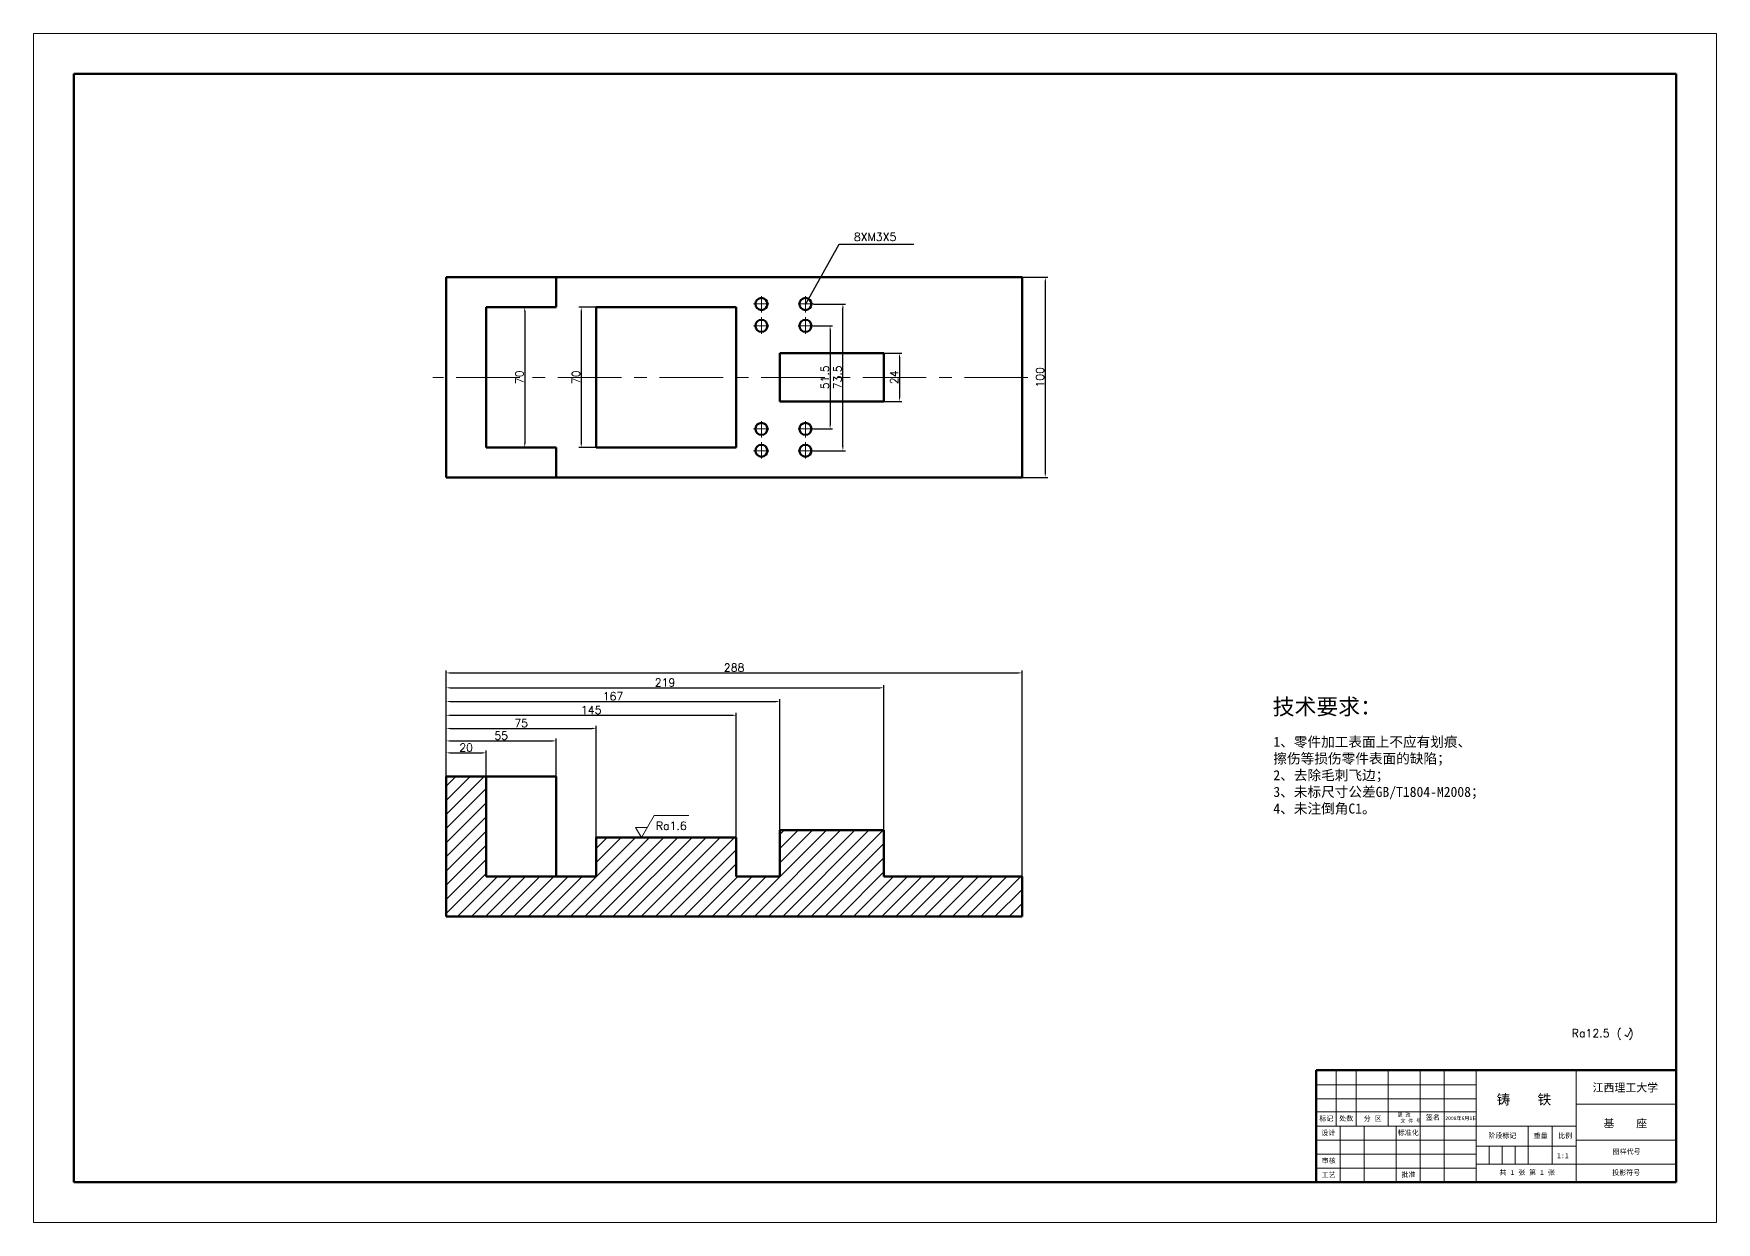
# Model space of a CAD drawing. Header units: millimetres. Extents: x -1505 to 6149, y -3153 to 848.
# Drawn here: x 4982 to 5823, y -752 to -158 of the extents above; entities that cross this region are included whole.
import ezdxf

# ---------------------------------------------------------------- set-up
doc = ezdxf.new("R2010")
doc.units = ezdxf.units.MM
doc.linetypes.add('CENTER', pattern=[50.8, 31.75, -6.35, 6.35, -6.35])
doc.layers.add('csx', color=7, linetype='Continuous', lineweight=50)
doc.styles.add('2.5', font='simfang.ttf')
doc.styles.get("Standard").update_dxf_attribs({"font": 'txt', "bigfont": 'gbcbig.shx'})
doc.dimstyles.new('ISO-25', dxfattribs={"dimtxt": 2, "dimasz": 2, "dimexe": 1.25, "dimexo": 0, "dimtad": 1, "dimdsep": 46, "dimtxsty": 'Standard', "dimcen": 2.5, "dimadec": 0, "dimazin": 0, "dimtfac": 1, "dimtmove": 0, "dimatfit": 3, "dimfxl": 1, "dimarcsym": 0})
doc.dimstyles.new('jzISO-25', dxfattribs={"dimtxt": 4, "dimasz": 2, "dimexe": 1.25, "dimexo": 0, "dimtad": 1, "dimdsep": 46, "dimtxsty": 'Standard', "dimcen": 2.5, "dimadec": 0, "dimazin": 0, "dimtfac": 1, "dimtmove": 0, "dimatfit": 3, "dimfxl": 1, "dimarcsym": 0})

# ---------------------------------------------------------------- blocks, each defined once
blk = doc.blocks.new('*D123')
at = {"color": 0, "lineweight": -2}
for p, q in [((5187.86, -528.83), (5187.86, -515.81)), ((5189.86, -517.06), (5205.86, -517.06)), ((5207.86, -528.83), (5207.86, -515.81))]:
    blk.add_line(p, q, dxfattribs=at)
at = {"color": 0}
for points in [[(5189.86, -516.73), (5189.86, -517.4), (5187.86, -517.06)], [(5205.86, -516.73), (5205.86, -517.4), (5207.86, -517.06)]]:
    blk.add_solid(points, dxfattribs=at)
at = {"layer": 'Defpoints', "color": 0}
for p in [(5207.86, -517.06), (5187.86, -528.83), (5207.86, -528.83)]:
    blk.add_point(p, dxfattribs=at)
at = {"color": 0, "lineweight": 13, "insert": (5197.86, -514.44), "char_height": 4, "attachment_point": 5}
blk.add_mtext('20', dxfattribs=at)
blk = doc.blocks.new('*D122')
at = {"color": 0, "lineweight": -2}
for p, q in [((5187.86, -528.83), (5187.86, -509.86)), ((5189.86, -511.11), (5240.86, -511.11)), ((5242.86, -528.83), (5242.86, -509.86))]:
    blk.add_line(p, q, dxfattribs=at)
at = {"color": 0}
for points in [[(5189.86, -510.77), (5189.86, -511.44), (5187.86, -511.11)], [(5240.86, -510.77), (5240.86, -511.44), (5242.86, -511.11)]]:
    blk.add_solid(points, dxfattribs=at)
at = {"layer": 'Defpoints', "color": 0}
for p in [(5242.86, -511.11), (5187.86, -528.83), (5242.86, -528.83)]:
    blk.add_point(p, dxfattribs=at)
at = {"color": 0, "lineweight": 13, "insert": (5215.36, -508.48), "char_height": 4, "attachment_point": 5}
blk.add_mtext('55', dxfattribs=at)
blk = doc.blocks.new('*D124')
at = {"color": 0, "lineweight": -2}
for p, q in [((5187.86, -528.83), (5187.86, -503.6)), ((5262.86, -559.33), (5262.86, -503.6)), ((5189.86, -504.85), (5260.86, -504.85))]:
    blk.add_line(p, q, dxfattribs=at)
at = {"color": 0}
for points in [[(5189.86, -504.51), (5189.86, -505.18), (5187.86, -504.85)], [(5260.86, -504.51), (5260.86, -505.18), (5262.86, -504.85)]]:
    blk.add_solid(points, dxfattribs=at)
at = {"layer": 'Defpoints', "color": 0}
for p in [(5262.86, -504.85), (5187.86, -528.83), (5262.86, -559.33)]:
    blk.add_point(p, dxfattribs=at)
at = {"color": 0, "lineweight": 13, "insert": (5225.36, -502.22), "char_height": 4, "attachment_point": 5}
blk.add_mtext('75', dxfattribs=at)
blk = doc.blocks.new('*D125')
at = {"color": 0, "lineweight": -2}
for p, q in [((5187.86, -528.83), (5187.86, -497.04)), ((5189.86, -498.29), (5330.86, -498.29)), ((5332.86, -559.33), (5332.86, -497.04))]:
    blk.add_line(p, q, dxfattribs=at)
at = {"color": 0}
for points in [[(5189.86, -497.95), (5189.86, -498.62), (5187.86, -498.29)], [(5330.86, -497.95), (5330.86, -498.62), (5332.86, -498.29)]]:
    blk.add_solid(points, dxfattribs=at)
at = {"layer": 'Defpoints', "color": 0}
for p in [(5332.86, -498.29), (5187.86, -528.83), (5332.86, -559.33)]:
    blk.add_point(p, dxfattribs=at)
at = {"color": 0, "lineweight": 13, "insert": (5260.36, -495.66), "char_height": 4, "attachment_point": 5}
blk.add_mtext('145', dxfattribs=at)
blk = doc.blocks.new('*D126')
at = {"color": 0, "lineweight": -2}
for p, q in [((5187.86, -528.83), (5187.86, -490.18)), ((5189.86, -491.43), (5352.65, -491.43)), ((5354.65, -555.75), (5354.65, -490.18))]:
    blk.add_line(p, q, dxfattribs=at)
at = {"color": 0}
for points in [[(5189.86, -491.09), (5189.86, -491.76), (5187.86, -491.43)], [(5352.65, -491.09), (5352.65, -491.76), (5354.65, -491.43)]]:
    blk.add_solid(points, dxfattribs=at)
at = {"layer": 'Defpoints', "color": 0}
for p in [(5354.65, -491.43), (5187.86, -528.83), (5354.65, -555.75)]:
    blk.add_point(p, dxfattribs=at)
at = {"color": 0, "lineweight": 13, "insert": (5271.25, -488.8), "char_height": 4, "attachment_point": 5}
blk.add_mtext('167', dxfattribs=at)
blk = doc.blocks.new('*D127')
at = {"color": 0, "lineweight": -2}
for p, q in [((5187.86, -528.83), (5187.86, -483.32)), ((5189.86, -484.57), (5404.64, -484.57)), ((5406.64, -555.75), (5406.64, -483.32))]:
    blk.add_line(p, q, dxfattribs=at)
at = {"color": 0}
for points in [[(5189.86, -484.24), (5189.86, -484.9), (5187.86, -484.57)], [(5404.64, -484.24), (5404.64, -484.9), (5406.64, -484.57)]]:
    blk.add_solid(points, dxfattribs=at)
at = {"layer": 'Defpoints', "color": 0}
for p in [(5406.64, -484.57), (5187.86, -528.83), (5406.64, -555.75)]:
    blk.add_point(p, dxfattribs=at)
at = {"color": 0, "lineweight": 13, "insert": (5297.25, -481.94), "char_height": 4, "attachment_point": 5}
blk.add_mtext('219', dxfattribs=at)
blk = doc.blocks.new('*D128')
at = {"color": 0, "lineweight": -2}
for p, q in [((5187.86, -528.83), (5187.86, -475.87)), ((5189.86, -477.12), (5473.69, -477.12)), ((5475.69, -578.83), (5475.69, -475.87))]:
    blk.add_line(p, q, dxfattribs=at)
at = {"color": 0}
for points in [[(5189.86, -476.78), (5189.86, -477.45), (5187.86, -477.12)], [(5473.69, -476.78), (5473.69, -477.45), (5475.69, -477.12)]]:
    blk.add_solid(points, dxfattribs=at)
at = {"layer": 'Defpoints', "color": 0}
for p in [(5475.69, -477.12), (5187.86, -528.83), (5475.69, -578.83)]:
    blk.add_point(p, dxfattribs=at)
at = {"color": 0, "lineweight": 13, "insert": (5331.78, -474.49), "char_height": 4, "attachment_point": 5}
blk.add_mtext('288', dxfattribs=at)
blk = doc.blocks.new('*D129')
at = {"color": 0, "lineweight": -2}
for p, q in [((5207.86, -294.42), (5228.38, -294.42)), ((5227.13, -296.42), (5227.13, -362.42)), ((5207.86, -364.42), (5228.38, -364.42))]:
    blk.add_line(p, q, dxfattribs=at)
at = {"color": 0}
for points in [[(5226.8, -296.42), (5227.46, -296.42), (5227.13, -294.42)], [(5226.8, -362.42), (5227.46, -362.42), (5227.13, -364.42)]]:
    blk.add_solid(points, dxfattribs=at)
at = {"layer": 'Defpoints', "color": 0}
for p in [(5207.86, -294.42), (5207.86, -364.42), (5227.13, -364.42)]:
    blk.add_point(p, dxfattribs=at)
at = {"color": 0, "lineweight": 13, "insert": (5224.5, -329.42), "char_height": 4, "attachment_point": 5, "rotation": 90}
blk.add_mtext('70', dxfattribs=at)
blk = doc.blocks.new('*D130')
at = {"color": 0, "lineweight": -2}
for p, q in [((5262.86, -294.42), (5254.13, -294.42)), ((5255.38, -296.42), (5255.38, -362.42)), ((5262.86, -364.42), (5254.13, -364.42))]:
    blk.add_line(p, q, dxfattribs=at)
at = {"color": 0}
for points in [[(5255.05, -296.42), (5255.72, -296.42), (5255.38, -294.42)], [(5255.05, -362.42), (5255.72, -362.42), (5255.38, -364.42)]]:
    blk.add_solid(points, dxfattribs=at)
at = {"layer": 'Defpoints', "color": 0}
for p in [(5262.86, -294.42), (5255.38, -364.42), (5262.86, -364.42)]:
    blk.add_point(p, dxfattribs=at)
at = {"color": 0, "lineweight": 13, "insert": (5252.76, -329.42), "char_height": 4, "attachment_point": 5, "rotation": 90}
blk.add_mtext('70', dxfattribs=at)
blk = doc.blocks.new('*D131')
at = {"color": 0, "lineweight": -2}
for p, q in [((5371.47, -303.67), (5381.01, -303.67)), ((5379.76, -305.67), (5379.76, -353.17)), ((5371.47, -355.17), (5381.01, -355.17))]:
    blk.add_line(p, q, dxfattribs=at)
at = {"color": 0}
for points in [[(5379.43, -305.67), (5380.09, -305.67), (5379.76, -303.67)], [(5379.43, -353.17), (5380.09, -353.17), (5379.76, -355.17)]]:
    blk.add_solid(points, dxfattribs=at)
at = {"layer": 'Defpoints', "color": 0}
for p in [(5371.47, -303.67), (5371.47, -355.17), (5379.76, -355.17)]:
    blk.add_point(p, dxfattribs=at)
at = {"color": 0, "lineweight": 13, "insert": (5377.14, -329.42), "char_height": 4, "attachment_point": 5, "rotation": 90}
blk.add_mtext('51.5', dxfattribs=at)
blk = doc.blocks.new('*D132')
at = {"color": 0, "lineweight": -2}
for p, q in [((5371.47, -292.77), (5387.41, -292.77)), ((5386.16, -364.08), (5386.16, -294.77)), ((5371.47, -366.08), (5387.41, -366.08))]:
    blk.add_line(p, q, dxfattribs=at)
at = {"color": 0}
for points in [[(5385.83, -294.77), (5386.49, -294.77), (5386.16, -292.77)], [(5385.83, -364.08), (5386.49, -364.08), (5386.16, -366.08)]]:
    blk.add_solid(points, dxfattribs=at)
at = {"layer": 'Defpoints', "color": 0}
for p in [(5371.47, -292.77), (5386.16, -292.77), (5371.47, -366.08)]:
    blk.add_point(p, dxfattribs=at)
at = {"color": 0, "lineweight": 13, "insert": (5383.53, -329.42), "char_height": 4, "attachment_point": 5, "rotation": 90}
blk.add_mtext('73.5', dxfattribs=at)
blk = doc.blocks.new('*D133')
at = {"color": 0, "lineweight": -2}
for p, q in [((5406.64, -317.42), (5415.69, -317.42)), ((5414.44, -319.42), (5414.44, -339.42)), ((5406.64, -341.42), (5415.69, -341.42))]:
    blk.add_line(p, q, dxfattribs=at)
at = {"color": 0}
for points in [[(5414.11, -319.42), (5414.78, -319.42), (5414.44, -317.42)], [(5414.11, -339.42), (5414.78, -339.42), (5414.44, -341.42)]]:
    blk.add_solid(points, dxfattribs=at)
at = {"layer": 'Defpoints', "color": 0}
for p in [(5406.64, -317.42), (5406.64, -341.42), (5414.44, -341.42)]:
    blk.add_point(p, dxfattribs=at)
at = {"color": 0, "lineweight": 13, "insert": (5411.82, -329.42), "char_height": 4, "attachment_point": 5, "rotation": 90}
blk.add_mtext('24', dxfattribs=at)
blk = doc.blocks.new('*D134')
at = {"color": 0, "lineweight": -2}
for p, q in [((5475.77, -279.42), (5488.55, -279.42)), ((5487.3, -281.42), (5487.3, -377.42)), ((5475.77, -379.42), (5488.55, -379.42))]:
    blk.add_line(p, q, dxfattribs=at)
at = {"color": 0}
for points in [[(5486.97, -281.42), (5487.63, -281.42), (5487.3, -279.42)], [(5486.97, -377.42), (5487.63, -377.42), (5487.3, -379.42)]]:
    blk.add_solid(points, dxfattribs=at)
at = {"layer": 'Defpoints', "color": 0}
for p in [(5475.77, -279.42), (5475.77, -379.42), (5487.3, -379.42)]:
    blk.add_point(p, dxfattribs=at)
at = {"color": 0, "lineweight": 13, "insert": (5484.67, -329.42), "char_height": 4, "attachment_point": 5, "rotation": 90}
blk.add_mtext('100', dxfattribs=at)

msp = doc.modelspace()

# ---------------------------------------------------------------- hatches: boundary and pattern name
at = {"lineweight": 13}
h = msp.add_hatch(dxfattribs=at)
h.set_pattern_fill('_USER', color=256, scale=5, angle=45, style=0, pattern_type=0)
h.set_pattern_definition([(45, (2760.8497, -1362.671), (-3.535534, 3.535534), [])])
h.paths.add_polyline_path([(5207.858, -578.832), (5207.858, -528.832), (5187.858, -528.832), (5187.858, -598.832), (5475.693, -598.832), (5475.693, -578.832), (5406.64, -578.832), (5406.64, -555.752), (5354.648, -555.752), (5354.638, -578.832), (5332.858, -578.832), (5332.858, -571.332), (5332.858, -559.332), (5262.858, -559.332), (5262.858, -571.332), (5262.858, -578.832)])

# ---------------------------------------------------------------- linework, layer by layer
for p, q in [((4981.699, -751.677), (4981.699, -157.677)), ((4981.699, -157.677), (5822.699, -157.677)), ((5822.699, -157.677), (5822.699, -751.677)), ((5341.404, -292.768), (5349.089, -292.768)), ((5345.438, -288.834), (5345.438, -297.045)), ((5371.471, -292.768), (5363.786, -292.768)), ((5367.438, -288.834), (5367.438, -297.045)), ((5345.438, -307.607), (5345.438, -299.397)), ((5367.438, -307.607), (5367.438, -299.397)), ((5341.404, -303.673), (5349.089, -303.673)), ((5371.471, -303.673), (5363.786, -303.673)), ((5345.438, -351.238), (5345.438, -359.448)), ((5367.438, -351.238), (5367.438, -359.448)), ((5341.404, -355.172), (5349.089, -355.172)), ((5371.471, -355.172), (5363.786, -355.172)), ((5341.404, -366.076), (5349.089, -366.076)), ((5345.438, -370.01), (5345.438, -361.8)), ((5371.471, -366.076), (5363.786, -366.076)), ((5367.438, -370.01), (5367.438, -361.8)), ((5285.465, -559.332), (5282.563, -554.332)), ((5282.563, -554.332), (5288.364, -554.332)), ((5285.465, -559.332), (5291.844, -548.332)), ((5291.844, -548.332), (5309.141, -548.332)), ((5778.216, -658.94), (5779.914, -655.482)), ((5777.04, -658.026), (5778.216, -658.94)), ((5622.699, -682.938), (5702.699, -682.938)), ((5622.699, -689.959), (5702.699, -689.959)), ((5622.699, -696.512), (5702.699, -696.512)), ((5728.699, -722.677), (5728.699, -703.677)), ((5740.699, -703.677), (5740.699, -722.677)), ((5622.699, -710.677), (5702.699, -710.677)), ((5709.199, -713.677), (5709.199, -722.677)), ((5715.699, -713.677), (5715.699, -722.677)), ((5722.199, -713.677), (5722.199, -722.677)), ((5622.699, -717.677), (5702.699, -717.677)), ((5752.699, -722.677), (5802.699, -722.677)), ((5622.699, -724.677), (5702.699, -724.677)), ((4981.699, -751.677), (5822.699, -751.677))]:
    msp.add_line(p, q, dxfattribs=at)
at = {"lineweight": 50}
for p, q in [((5802.699, -177.677), (5802.699, -731.677)), ((5187.858, -279.422), (5475.775, -279.422)), ((5187.858, -379.422), (5187.858, -279.422)), ((5242.858, -279.422), (5242.858, -294.422)), ((5475.775, -279.422), (5475.775, -379.422)), ((5207.858, -294.422), (5207.858, -364.422)), ((5207.858, -294.422), (5242.858, -294.422)), ((5262.858, -294.422), (5262.858, -364.422)), ((5262.858, -294.422), (5332.858, -294.422)), ((5332.858, -294.422), (5332.858, -364.422)), ((5332.858, -294.422), (5332.858, -309.422)), ((5354.577, -317.422), (5401.419, -317.422)), ((5354.577, -317.422), (5354.577, -341.422)), ((5401.419, -317.422), (5406.64, -317.422)), ((5406.64, -317.422), (5406.64, -341.422)), ((5354.577, -341.422), (5401.419, -341.422)), ((5401.419, -341.422), (5406.64, -341.422)), ((5207.858, -364.422), (5242.858, -364.422)), ((5242.858, -364.422), (5242.858, -379.422)), ((5262.858, -364.422), (5332.858, -364.422)), ((5475.775, -379.422), (5187.858, -379.422)), ((5187.858, -598.832), (5187.858, -528.832)), ((5187.858, -528.832), (5207.858, -528.832)), ((5207.858, -578.832), (5207.858, -528.832)), ((5242.858, -528.832), (5207.858, -528.832)), ((5242.858, -578.832), (5242.858, -528.832)), ((5262.858, -571.332), (5262.858, -559.332)), ((5262.858, -559.332), (5332.858, -559.332)), ((5332.858, -559.332), (5332.858, -571.332)), ((5332.858, -559.332), (5332.858, -571.332)), ((5354.638, -578.832), (5354.648, -555.752)), ((5354.638, -578.832), (5354.648, -555.752)), ((5361.438, -555.752), (5354.648, -555.752)), ((5354.648, -555.752), (5406.64, -555.752)), ((5406.64, -555.752), (5406.64, -578.832)), ((5262.858, -571.332), (5262.858, -578.832)), ((5332.858, -571.332), (5332.858, -578.832)), ((5332.858, -571.332), (5332.858, -578.832)), ((5262.858, -578.832), (5207.858, -578.832)), ((5247.858, -578.832), (5243.858, -578.832)), ((5332.858, -578.832), (5354.638, -578.832)), ((5406.64, -578.832), (5475.693, -578.832)), ((5475.693, -578.832), (5475.693, -598.832)), ((5475.775, -598.832), (5187.858, -598.832))]:
    msp.add_line(p, q, dxfattribs=at)
at = {"linetype": 'CENTER', "lineweight": 5}
msp.add_line((5478.649, -329.422), (5181.211, -329.422), dxfattribs=at)
at = {"lineweight": 50}
for centre in [(5345.438, -292.768), (5367.438, -292.768), (5345.438, -303.673), (5367.438, -303.673), (5345.438, -355.172), (5367.438, -355.172), (5345.438, -366.076), (5367.438, -366.076)]:
    msp.add_circle(centre, 3, dxfattribs=at)
at = {"lineweight": 13}
for centre, start, end in [((5345.438, -292.768), 262.298785, 189.248579), ((5367.438, -292.768), 350.751421, 277.701215), ((5345.438, -303.673), 170.751421, 97.701215), ((5367.438, -303.673), 82.298785, 9.248579), ((5345.438, -355.172), 262.298785, 189.248579), ((5367.438, -355.172), 350.751421, 277.701215), ((5345.438, -366.076), 170.751421, 97.701215), ((5367.438, -366.076), 82.298785, 9.248579)]:
    msp.add_arc(centre, 2.8, start, end, dxfattribs=at)
at = {"layer": 'csx', "lineweight": 50}
for p, q in [((5001.699, -177.677), (5802.699, -177.677)), ((5001.699, -731.677), (5001.699, -177.677)), ((5622.699, -675.677), (5802.699, -675.677)), ((5622.699, -731.677), (5622.699, -675.677)), ((5802.699, -731.677), (5001.699, -731.677))]:
    msp.add_line(p, q, dxfattribs=at)
at = {"layer": 'csx', "lineweight": 13}
for p, q in [((5632.699, -675.677), (5632.699, -703.677)), ((5642.699, -675.677), (5642.699, -703.677)), ((5658.699, -675.677), (5658.699, -703.677)), ((5674.699, -675.677), (5674.699, -703.677)), ((5686.699, -675.677), (5686.699, -703.677)), ((5702.699, -675.677), (5702.699, -731.677)), ((5752.699, -675.677), (5752.699, -731.677)), ((5802.699, -692.677), (5752.699, -692.677)), ((5622.699, -703.677), (5752.699, -703.677)), ((5634.699, -703.677), (5634.699, -731.677)), ((5646.699, -703.677), (5646.699, -731.677)), ((5662.699, -703.677), (5662.699, -731.677)), ((5674.699, -703.677), (5674.699, -731.677)), ((5686.699, -703.677), (5686.699, -731.677)), ((5752.699, -713.677), (5702.699, -713.677)), ((5802.699, -710.677), (5752.699, -710.677)), ((5752.699, -722.677), (5702.699, -722.677))]:
    msp.add_line(p, q, dxfattribs=at)

# ---------------------------------------------------------------- texts
at = {"lineweight": 13, "char_height": 4, "attachment_point": 1}
for s, insert, width in [('8XM3X5', (5391.631, -257.241), 17.5141), ('Ra1.6', (5292.678, -551.525), 9.34429), ('Ra12.5 ( )', (5750.462, -655.16), 35.71604)]:
    msp.add_mtext(s, dxfattribs=dict(at, insert=insert, width=width))
at = {"lineweight": 13, "attachment_point": 1, "style": '2.5'}
for s, width, heights, insert, char_height in [('技术要求：', 93.82496, [0], (5600.975, -489.977), 8), ('1、零件加工表面上不应有划痕、\\P擦伤等损伤零件表面的缺陷；\\P2、去除毛刺飞边；\\P3、未标尺寸公差GB/T1804-M2008；\\P4、未注倒角C1。', 163.22878, [156.459], (5601.299, -509.056), 5), ('   铸    铁', 50, [0], (5702.699, -687.767), 5), ('   江西理工大学', 50, [0], (5752.699, -682.365), 4), (' 更 改        文 件 号', 16, [0], (5661.977, -697.066), 1.8), ('\\pi2.8143;签名', 12, [0], (5674.718, -697.982), 2.5), ('\\pi1.5643;标记', 10, [0], (5622.699, -698.517), 2.5), ('\\pi2.5857;设计', 12, [0], (5622.699, -705.675), 2.5), ('\\pi1.5857;处数', 10, [0], (5632.654, -698.459), 2.5), ('\\pi3.75;分 区', 16, [0], (5642.699, -698.555), 2.5), ('\\pi0.76429;标准化', 12, [0], (5662.699, -705.609), 2.5), ('\\pi2.746;2008年6月1日', 20.65316, [9.376], (5684.478, -698.742), 1.8), ('     基    座', 50, [0], (5752.699, -700.251), 4), ('\\pi6.0429;阶段标记', 26, [0], (5702.699, -707.075), 2.5), ('\\pi2.6857;重量', 12, [0], (5728.699, -707.237), 2.5), ('\\pi2.9;比例', 12, [0], (5740.699, -707.172), 2.5), ('\\pi18.136;图样代号', 50, [0], (5752.699, -715.072), 2.5), ('\\pi2.7214;审核', 12, [0], (5622.699, -719.593), 2.5), ('\\pi1.564;1:1', 10, [0], (5741.496, -717.115), 2.5), ('\\pi2.6786;工艺', 12, [0], (5622.699, -726.704), 2.5), ('\\pi2.5786;批准', 12, [0], (5662.735, -726.55), 2.5), ('\\pi11.579;共 1 张 第 1 张', 50, [0], (5702.699, -725.468), 2.5), ('\\pi17.95;投影符号', 50, [0], (5752.699, -725.542), 2.5)]:
    msp.add_mtext_dynamic_manual_height_columns(s, width=width, gutter_width=12.5, heights=heights, dxfattribs=dict(at, insert=insert, char_height=char_height))

# ---------------------------------------------------------------- dimensions: what is measured, and where the dimension line sits
at = {"lineweight": 13}
for base, p1, p2, picture, middle in [((5487.299, -379.422), (5475.775, -279.422), (5475.775, -379.422), '*D134', (5484.674, -329.422)), ((5227.13, -364.422), (5207.858, -294.422), (5207.858, -364.422), '*D129', (5224.505, -329.422)), ((5255.383, -364.422), (5262.858, -294.422), (5262.858, -364.422), '*D130', (5252.758, -329.422)), ((5379.76, -355.172), (5371.471, -303.673), (5371.471, -355.172), '*D131', (5377.135, -329.422)), ((5414.443, -341.422), (5406.64, -317.422), (5406.64, -341.422), '*D133', (5411.818, -329.422))]:
    dim = msp.add_linear_dim(base=base, p1=p1, p2=p2, angle=90, dimstyle='jzISO-25', dxfattribs=at)
    dim.commit()
    dim.dimension.update_dxf_attribs({"geometry": picture, "text_midpoint": middle})
dim = msp.add_linear_dim(base=(5386.16, -292.768), p1=(5371.471, -366.076), p2=(5371.471, -292.768), angle=90, text='73.5', dimstyle='jzISO-25', dxfattribs=at)
dim.commit()
dim.dimension.update_dxf_attribs({"geometry": '*D132', "text_midpoint": (5383.535, -329.422)})
for base, p2, text, picture, middle in [((5475.693, -477.115), (5475.693, -578.832), '288', '*D128', (5331.776, -474.49)), ((5406.64, -484.569), (5406.64, -555.752), '219', '*D127', (5297.249, -481.944)), ((5354.648, -491.427), (5354.648, -555.752), '167', '*D126', (5271.253, -488.802))]:
    dim = msp.add_linear_dim(base=base, p1=(5187.858, -528.832), p2=p2, text=text, dimstyle='jzISO-25', dxfattribs=at)
    dim.commit()
    dim.dimension.update_dxf_attribs({"geometry": picture, "text_midpoint": middle})
for base, p2, picture, middle in [((5332.858, -498.285), (5332.858, -559.332), '*D125', (5260.358, -495.66)), ((5262.858, -504.845), (5262.858, -559.332), '*D124', (5225.358, -502.22)), ((5242.858, -511.107), (5242.858, -528.832), '*D122', (5215.358, -508.482)), ((5207.858, -517.063), (5207.858, -528.832), '*D123', (5197.858, -514.438))]:
    dim = msp.add_linear_dim(base=base, p1=(5187.858, -528.832), p2=p2, dimstyle='jzISO-25', dxfattribs=at)
    dim.commit()
    dim.dimension.update_dxf_attribs({"geometry": picture, "text_midpoint": middle})

# ---------------------------------------------------------------- leaders
msp.add_leader([(5367.438, -292.94), (5384.285, -262.952), (5421.558, -262.952)], dimstyle='ISO-25', override={"dimgap": 0.625, "dimtad": 0}, dxfattribs=at)

doc.saveas('drawing.dxf')
